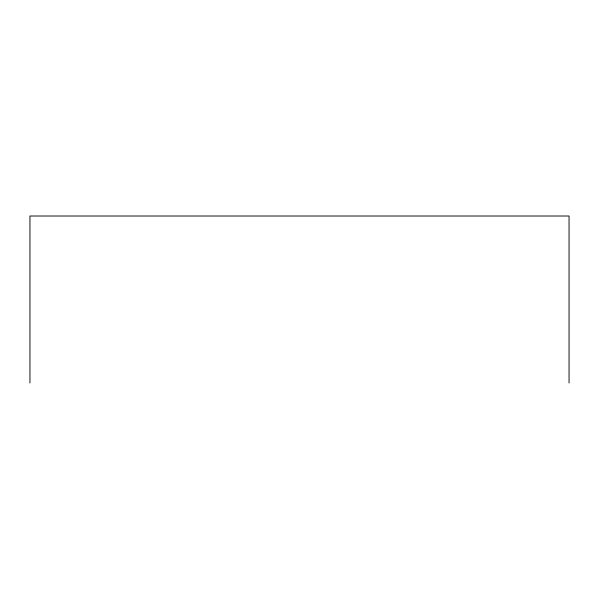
<?xml version="1.0" encoding="UTF-8"?>
<svg xmlns="http://www.w3.org/2000/svg" width="599" height="599" viewBox="0 0 599 599"><rect width="100%" height="100%" fill="white"/><g stroke="black" fill="none" stroke-linecap="round" stroke-linejoin="round"><path stroke-width="0.9" d="M569.05 382.986L569.05 216.014L29.95 216.014L29.95 382.986"/></g></svg>
